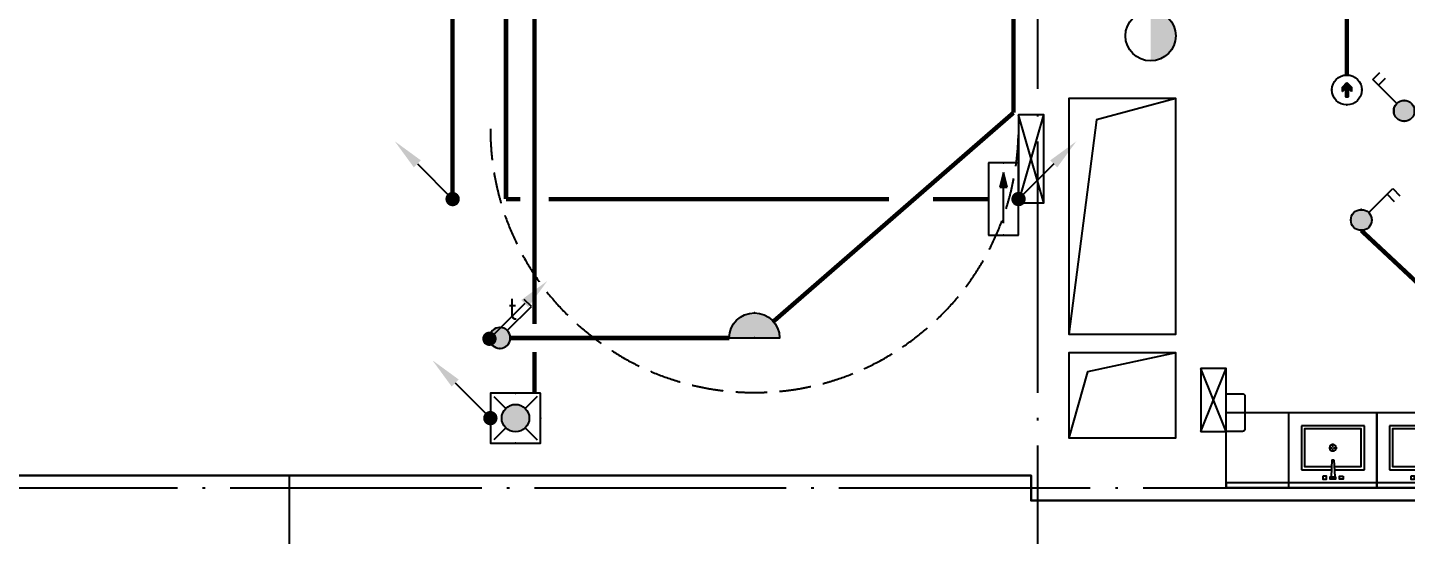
# Model space of a CAD drawing. Extents: x -288892 to 250096, y -100054 to 404668.
# Drawn here: x 24370 to 35335, y 7322 to 11366 of the extents above; entities that cross this region are included whole.
import ezdxf
from ezdxf.enums import TextEntityAlignment as Align
from ezdxf.xclip import XClip

# ---------------------------------------------------------------- set-up
doc = ezdxf.new("R2010")
doc.units = 0
doc.header["$LTSCALE"] = 1000
doc.header["$MEASUREMENT"] = 0
for name, pattern in [('104-14# 核心筒$0$DASH', [0.35, 0.25, -0.1]), ('104-14# 核心筒$0$DOTE', [2.4200000000000004, 2, -0.2, 0.02, -0.2]), ('DASH', [0.35, 0.25, -0.1])]:
    doc.linetypes.add(name, pattern=pattern)
doc.layers.get('0').update_dxf_attribs({"linetype": 'CONTINUOUS'})
doc.layers.add('104-14# 核心筒$0$04-不打印_辅助线', color=165, linetype='CONTINUOUS', plot=False)
for name, color, linetype in [('104-14# 核心筒$0$A-I_卫-洁具', 241, 'CONTINUOUS'), ('104-14# 核心筒$0$A-TECH_结构', 21, 'CONTINUOUS'), ('104-14# 核心筒$0$A_AXIS-轴线', 36, '104-14# 核心筒$0$DOTE'), ('EQUIP-照明', 3, 'CONTINUOUS'), ('LWIRE', 4, 'CONTINUOUS'), ('TEL_TEXT', 3, 'CONTINUOUS'), ('WIRE-应急', 2, 'DASH'), ('WIRE-照明', 1, 'CONTINUOUS'), ('X-104 14#平面$0$05-填充_天正', 26, 'CONTINUOUS'), ('X-104 14#平面$0$A-TECH_暖通', 6, 'CONTINUOUS')]:
    doc.layers.add(name, color=color, linetype=linetype)
doc.layers.add('X-104 14#平面$0$000套内', color=226, linetype='CONTINUOUS', lineweight=30)
doc.styles.add('_TEL_DIM', font='SIMPLEX', dxfattribs={"width": 0.8, "height": 3.5, "bigfont": 'HZTXT'})
doc.styles.get("Standard").update_dxf_attribs({"font": 'gbenor.shx', "bigfont": 'gbcbig.shx'})

# ---------------------------------------------------------------- blocks, each defined once
blk = doc.blocks.new('104-14# 核心筒$0$jhat')
for p, q in [((-395, -250.0000000000582), (-395, 249.9999999999418)), ((-395, 249.9999999999418), (-44.99999999994179, 249.9999999999418)), ((-44.99999999994179, 249.9999999999418), (-44.99999999994179, 11.73657725605881)), ((-219.9999999999418, 32.25599999987753), (-219.9999999999418, 5.03999999986263)), ((-124.8214514199644, 8.000000000058208), (11.68149024352897, 14.3899337601033)), ((-124.8214514199644, 7.999999999941792), (-124.8214514199644, -8.000000000058208)), ((11.68149024352897, 14.3899337601033), (11.68149024352897, -14.3899337601033)), ((-225.0399999999208, -1.164153218269348e-10), (-253.7679999999236, -1.164153218269348e-10)), ((-219.9999999999418, -5.040000000095461), (-219.9999999999418, -32.76000000012573)), ((-186.7359999999171, -1.164153218269348e-10), (-214.9599999999045, -1.164153218269348e-10)), ((-124.8214514199644, -8.000000000058208), (11.68149024352897, -14.3899337601033)), ((-44.99999999994179, -12.38077738613356), (-44.99999999994179, -250.0000000000582)), ((-44.99999999994179, -250.0000000000582), (-395, -250.0000000000582))]:
    blk.add_line(p, q)
at = {"color": 8}
blk.add_lwpolyline([(-69.99999999994179, -11.06304409715813), (-69.99999999994179, -225.0000000000582), (-370, -225.0000000000582), (-370, 224.9999999999418), (-69.99999999994179, 224.9999999999418), (-69.99999999994179, 10.56628493819153)], dxfattribs=at)
at = {"ltscale": 1000, "const_width": 0.8399999999999999}
blk.add_lwpolyline([(-219.5799999999581, 0.1399999998975545, 0.9999999999999999), (-220.4199999999255, 0.1399999998975545, 0.9999999999999999)], format="xyb", close=True, dxfattribs=at)
for points in [[(7.191454842337407, 81.35012003820157), (30, 81.35012003820157), (30, 51.35012003820157), (7.191454842337407, 51.35012003820157)], [(11.68149024352897, -21.35012003820157), (30, -21.35012003820157), (30, 21.35012003820157), (11.68149024352897, 21.35012003820157)], [(7.191454842337407, -81.35012003820157), (30, -81.35012003820157), (30, -51.35012003820157), (7.191454842337407, -51.35012003820157)]]:
    blk.add_lwpolyline(points, close=True)
blk.add_circle((-219.9999999999418, -1.164153218269348e-10), 25.2)
at = {"layer": '104-14# 核心筒$0$04-不打印_辅助线'}
blk.add_lwpolyline([(100.0000000001164, -350), (100.0000000000582, 350), (-499.9999999999418, 350), (-499.9999999998836, -350)], close=True, dxfattribs=at)
blk = doc.blocks.new('104-14# 核心筒')
at = {"layer": '104-14# 核心筒$0$04-不打印_辅助线', "linetype": '104-14# 核心筒$0$DASH'}
blk.add_arc((30150.00000000249, 10560.00000000006), 2099.999999998527, 180, 0, dxfattribs=at)
at = {"layer": '104-14# 核心筒$0$A-I_卫-洁具', "ltscale": 0.1}
blk.add_lwpolyline([(33899.99999999986, 8149.999999994814), (33899.99999999986, 8449.999999994814), (34029.99999999986, 8449.999999994814, -0.414213562373095), (34049.99999999986, 8429.999999994814), (34049.99999999986, 8169.999999994814, -0.414213562373095), (34029.99999999986, 8149.999999994814)], format="xyb", close=True, dxfattribs=at)
for points in [[(37399.99999999948, 7699.99999999674), (33900.00000000177, 7699.999999994813), (33900.00000000177, 8299.999999994812), (37399.99999999948, 8299.99999999674)], [(33900.00000000334, 7699.999999997672), (37400.00000000087, 7699.999999997322), (37400.00000000087, 7739.999999997322), (33900.00000000334, 7739.999999997672)]]:
    blk.add_lwpolyline(points, close=True, dxfattribs=at)
at = {"layer": '104-14# 核心筒$0$A-TECH_结构'}
for points in [[(33499.99999998679, 10799.99999999908), (32649.99999999206, 10800.00000000109), (32649.99999999201, 8925.000000002387), (33499.99999998674, 8925.000000001499), (33499.99999998679, 10800.00000000026), (32870.95831192011, 10632.08693379395), (32649.99999999201, 8925.000000002387)], [(33499.99999998674, 8775.000000001559), (32649.99999999553, 8775.00000000035), (32649.99999999553, 8100.000000000349), (33499.99999998674, 8100.00000000133), (33499.99999998674, 8775.000000001559), (32798.04825340072, 8625.110593961435), (32649.99999999553, 8100.000000000349)]]:
    blk.add_lwpolyline(points, dxfattribs=at)
at = {"layer": '104-14# 核心筒$0$A_AXIS-轴线'}
for p, q in [((32400.00000000001, 54018.37846733601), (32400.00000000001, -8545.12396972545)), ((-24838.9698462474, 7700), (120259.921909796, 7700))]:
    blk.add_line(p, q, dxfattribs=at)
at = {"layer": '104-14# 核心筒$0$A-I_卫-洁具', "ltscale": 0.1, "xscale": -1, "rotation": 90}
for p in [(34750.00000000003, 7799.999999996566), (35450.00000000003, 7799.99999999674)]:
    blk.add_blockref('104-14# 核心筒$0$jhat', p, dxfattribs=at)
blk = doc.blocks.new('*U1799')
blk.add_lwpolyline([(200.0000000000146, 0), (200.0000000000146, 500.0000000021573), (0, 500.0000000021573), (0, 0), (200.0000000000146, 0), (0, 500.0000000021573), (0, 0), (200.0000000000146, 500.0000000021573)])
blk = doc.blocks.new('*U1840')
blk.add_lwpolyline([(199.9999999997236, 0), (199.9999999997236, 699.9999999987522), (0, 699.9999999987522), (0, 0), (199.9999999997236, 0), (0, 699.9999999987522), (0, 0), (199.9999999997236, 699.9999999987522)])
blk = doc.blocks.new('X-104 14#平面$0$sdfjladfiididid')
at = {"layer": 'X-104 14#平面$0$A-TECH_暖通'}
for name, p in [('*U1840', (32249.99999999716, 9969.999999971042)), ('*U1799', (33700.00000000093, 8150.000000000262, 3000))]:
    blk.add_blockref(name, p, dxfattribs=at)
blk = doc.blocks.new('X-104 14#平面')
at = {"layer": 'X-104 14#平面$0$000套内'}
blk.add_lwpolyline([(23400.00000000001, 26450.00000000002), (50400.00000000001, 26450.00000000002), (50400.00000000001, -2049.999999999978), (23449.99999999199, -2049.999999999977), (23450.00000000803, 7799.999999999234), (32350.00000000158, 7800.000000001231), (32350.00000000159, 7599.999999993254), (41500.00000001615, 7599.999999990974), (41500.00000000009, 16600.00020154226), (38350.00029705991, 16600.00010077111), (38350.0002970601, 19249.9998992286), (30600.00000000007, 19249.99999999982), (30600.00000000007, 26300.00000000002)], dxfattribs=at)
at = {"layer": 'X-104 14#平面$0$05-填充_天正'}
blk.add_lwpolyline([(41400.00000000001, -2049.999999999978), (41400.00000000001, 7599.999999990999), (32350.00000000282, 7599.999999993254), (32350.00000000158, 7800.000000001231), (26449.99999999919, 7799.999999999907), (26450.00000000331, 6399.999999999681), (23450.00000000536, 6399.99999999974), (23449.99999999199, -2049.999999999977), (30600.00000006576, -2049.999999954483), (30600.00000005462, -249.9999999999927), (32399.99999999997, -249.9999999999927), (32400.00000000001, -2049.999999999978)], close=True, dxfattribs=at)
ref = blk.add_blockref('104-14# 核心筒', (0, 0))
XClip(ref).set_block_clipping_path([(-38664.36238214614, -25499.99999999997), (139216.5485069363, 330900)])
blk.add_blockref('X-104 14#平面$0$sdfjladfiididid', (0, 0))
blk = doc.blocks.new('$TelecSys$00000079')
for p, q in [((0.7000000000007276, 0.7000000000007276), (0, 0)), ((0.1041666666678793, 0.1041666666660603), (0.1041666666678793, 0.1041666666660603)), ((-0.1041666666678793, -0.1041666666660603), (-0.1041666666678793, -0.1041666666660603))]:
    blk.add_line(p, q)
at = {"const_width": 0.1425}
blk.add_lwpolyline([(-0.07125000000087311, 0, 1), (0.07125000000087311, 0, 1)], format="xyb", close=True, dxfattribs=at)
blk.add_solid([(0.6300000000010186, 0.7700000000004366), (0.7700000000004366, 0.6299999999991996), (1.150000000001455, 1.149999999999636)])
at = {"width": 0.8, "flags": 9}
blk.add_attdef('A', (0, 0), '', height=2e-05, dxfattribs=at)
blk = doc.blocks.new('$equip$00002540')
blk.add_hatch(color=256).paths.add_polyline_path([(0.2400000000016007, 0.3720000000030268), (0.2400000000016007, 0.2280000000064319), (0.5280000000020664, 0.3000000000029104)])
for p, q in [((-0.7199999999975262, 0.6000000000058208), (-0.7199999999975262, 0)), ((0.7199999999975262, 0.6000000000058208), (-0.7199999999975262, 0.6000000000058208)), ((0.7199999999975262, 0), (0.7199999999975262, 0.6000000000058208)), ((0.2400000000016007, 0.3720000000030268), (0.2400000000016007, 0.2280000000064319)), ((0.5280000000020664, 0.3000000000029104), (0.2400000000016007, 0.3720000000030268)), ((0.2400000000016007, 0.2280000000064319), (0.5280000000020664, 0.3000000000029104)), ((-0.7199999999975262, 0), (0.7199999999975262, 0))]:
    blk.add_line(p, q)
at = {"color": 7}
blk.add_line((-0.4800000000032014, 0.3000000000029104), (0.4800000000032014, 0.3000000000029104), dxfattribs=at)
at = {"const_width": 0.02}
blk.add_lwpolyline([(-0.7199999999975262, 0.6000000000058208), (-0.7199999999975262, 0), (0.7199999999975262, 0), (0.7199999999975262, 0.6000000000058208), (-0.7199999999975262, 0.6000000000058208), (-0.7199999999975262, 0)], dxfattribs=at)
for p in [(0, 0.6000000000058208), (-0.7199999999975262, 0.3000000000029104), (0.7199999999975262, 0.3000000000029104), (0, 0)]:
    blk.add_point(p)
at = {"color": 7, "style": '_TEL_DIM', "flags": 1}
blk.add_attdef('A', text='', height=2e-05, dxfattribs=at).set_placement((0, 0), align=Align.MIDDLE_CENTER)
blk = doc.blocks.new('$equip$00001822')
for p, q in [((0.1473139127483591, 0.3556472460822988), (0.625, 0.8333333333339397)), ((0.625, 0.8333333333339397), (0.7664213562384248, 0.6919119770955149))]:
    blk.add_line(p, q)
blk.add_circle((0, 0.2083333333339397), 0.2083333333334168)
for p in [(0, 0.4166666666660603), (-0.2083333333357587, 0.2083333333339397), (-0.01544940226449398, 0.0005736313996749232), (0.2083333333357587, 0.2083333333339397)]:
    blk.add_point(p)
for points in [[(-0.1804219591213041, 0.312500000001819), (0.1804219591213041, 0.312500000001819), (-0.2083333333284827, 0.2083333333339397), (0.2083333333284827, 0.2083333333339397)], [(-0.1041666666715173, 0.3887552924552438), (0.1041666666715173, 0.3887552924552438), (-0.1804219591213041, 0.312500000001819), (0.1804219591213041, 0.312500000001819)], [(0, 0.4166666666660603), (0, 0.4166666666660603), (-0.1041666666715173, 0.3887552924552438), (0.1041666666715173, 0.3887552924552438)], [(-0.1804219591213041, 0.1041666666660603), (0.1804219591213041, 0.1041666666660603), (-0.2083333333284827, 0.2083333333339397), (0.2083333333284827, 0.2083333333339397)], [(-0.1041666666715173, 0.02791137421263556), (0.1041666666715173, 0.02791137421263556), (-0.1804219591213041, 0.1041666666660603), (0.1804219591213041, 0.1041666666660603)], [(0, 1.818989403545856e-12), (0, 1.818989403545856e-12), (-0.1041666666715173, 0.02791137421263556), (0.1041666666715173, 0.02791137421263556)]]:
    blk.add_solid(points)
at = {"color": 7, "style": '_TEL_DIM'}
blk.add_attdef('$TEXT$', text='', height=0.4, dxfattribs=at).set_placement((0.5805799275694881, 0.4645799965601327), align=Align.MIDDLE_CENTER)
at = {"color": 7, "style": '_TEL_DIM', "flags": 1}
blk.add_attdef('A', text='', height=2e-05, dxfattribs=at).set_placement((0, 0), align=Align.MIDDLE_CENTER)
blk = doc.blocks.new('$equip$00001168')
blk.add_line((-0.5, 0), (0.5, 0))
blk.add_arc((0, 0), 0.5, 180, 0)
for p in [(-0.5, 0), (0, 0), (0.5, 0), (0, -0.5)]:
    blk.add_point(p)
for points in [[(0.4330127018911298, -0.25), (-0.4330127018911298, -0.25), (0.5, 0), (-0.5, 0)], [(0.25, -0.4330127018911298), (-0.25, -0.4330127018911298), (0.4330127018911298, -0.25), (-0.4330127018911298, -0.25)], [(0, -0.5), (0, -0.5), (0.25, -0.4330127018911298), (-0.25, -0.4330127018911298)]]:
    blk.add_solid(points)
at = {"flags": 9}
blk.add_attdef('A', (0, 0), '', height=2e-05, dxfattribs=at)
blk = doc.blocks.new('$equip$00002604')
blk.add_hatch(color=256).paths.add_polyline_path([(0.2745181131831487, 0.5000125000005937, 1), (-0.2744993631858961, 0.5000125000005937, 1)])
for p, q in [((-0.4285620535811177, 0.9285839285730617), (-0.1940976152691292, 0.6941194902610732)), ((0.1941163652627438, 0.6941194902683492), (0.4285808035638183, 0.9285839285730617)), ((-0.4285620535811177, 0.07144107142812572), (-0.1940976152691292, 0.3059055097401142)), ((0.1941163652627438, 0.3059055097328383), (0.4285808035638183, 0.07144107142812572))]:
    blk.add_line(p, q)
at = {"const_width": 0.02}
blk.add_lwpolyline([(-0.4999906250013737, 1.000012500000594), (-0.4999906250013737, 1.250000059371814e-05), (0.5000093749986263, 1.250000059371814e-05), (0.5000093749986263, 1.000012500000594), (-0.4999906250013737, 1.000012500000594), (-0.4999906250013737, 1.250000059371814e-05)], dxfattribs=at)
blk.add_lwpolyline([(-0.4999906250013737, 1.000012500000594), (-0.4999906250013737, 1.250000059371814e-05), (0.5000093749986263, 1.250000059371814e-05), (0.5000093749986263, 1.000012500000594)], close=True)
blk.add_circle((9.374998626299202e-06, 0.5000125000005937), 0.2745087381843628)
for p in [(9.374998626299202e-06, 1.000012500000594), (-0.4999906250013737, 0.5000125000005937), (0.5000093749986263, 0.5000125000005937), (0, 0)]:
    blk.add_point(p)
at = {"color": 7, "style": '_TEL_DIM', "flags": 1}
blk.add_attdef('A', text='', height=2.5e-05, dxfattribs=at).set_placement((0, 0), align=Align.MIDDLE_CENTER)
blk = doc.blocks.new('$equip$00001151')
blk.add_circle((0, 0.5), 0.5)
for points in [[(0.4330127085668209, 0.2500000115614966), (-0.4330126952190767, 0.2499999884385034), (0.5, 0.5000000133477442), (-0.5, 0.4999999866522558)], [(0.2500000115578587, 0.0669873047809233), (-0.2499999884421413, 0.06698729143317905), (0.4330127085668209, 0.2500000115614966), (-0.4330126952190767, 0.2499999884385034)], [(1.334774424321949e-08, 0), (1.334774424321949e-08, 0), (0.2500000115578587, 0.0669873047809233), (-0.2499999884421413, 0.06698729143317905)]]:
    blk.add_solid(points)
at = {"flags": 9}
blk.add_attdef('A', (0, 0), '', height=2e-05, dxfattribs=at)
blk = doc.blocks.new('$equip$00001963')
for p, q in [((0.1473139127447212, 0.3556472460822988), (0.624999999996362, 0.8333333333339397)), ((0.624999999996362, 0.8333333333339397), (0.7664213562347868, 0.6919119770955149)), ((0.5118629150056222, 0.7201962483431998), (0.653284271244047, 0.578774892108413))]:
    blk.add_line(p, q)
blk.add_circle((-3.637978807091713e-12, 0.2083333333339397), 0.2083333333334168)
for p in [(0, 0.4166666666660603), (-0.2083333333393966, 0.2083333333375776), (0, 0), (0.2083333333284827, 0.2083333333375776)]:
    blk.add_point(p)
for points in [[(-0.1804219591249421, 0.312500000001819), (0.1804219591176661, 0.312500000001819), (-0.2083333333357587, 0.2083333333339397), (0.2083333333284827, 0.2083333333339397)], [(-0.1041666666715173, 0.3887552924552438), (0.1041666666642413, 0.3887552924552438), (-0.1804219591249421, 0.312500000001819), (0.1804219591176661, 0.312500000001819)], [(-3.637978807091713e-12, 0.4166666666660603), (-3.637978807091713e-12, 0.4166666666660603), (-0.1041666666715173, 0.3887552924552438), (0.1041666666642413, 0.3887552924552438)], [(-0.1804219591249421, 0.1041666666660603), (0.1804219591176661, 0.1041666666660603), (-0.2083333333357587, 0.2083333333339397), (0.2083333333284827, 0.2083333333339397)], [(-0.1041666666715173, 0.02791137421263556), (0.1041666666642413, 0.02791137421263556), (-0.1804219591249421, 0.1041666666660603), (0.1804219591176661, 0.1041666666660603)], [(-3.637978807091713e-12, 1.818989403545856e-12), (-3.637978807091713e-12, 1.818989403545856e-12), (-0.1041666666715173, 0.02791137421263556), (0.1041666666642413, 0.02791137421263556)]]:
    blk.add_solid(points)
at = {"layer": 'TEL_TEXT', "style": '_TEL_DIM', "flags": 1}
blk.add_attdef('A', text='', height=2e-05, dxfattribs=at).set_placement((0, 0), align=Align.MIDDLE_CENTER)
blk = doc.blocks.new('$equip_U$00000283(晏大钊)')
at = {"color": 3, "linetype": 'ByBlock', "ltscale": 5}
for p, q in [((-0.2723380496354366, 0.05358963180333376), (-0.2723380496354366, -0.06141036819644796)), ((0.07266195036572753, 0.05358963180333376), (-0.2723380496354366, 0.05358963180333376)), ((0.07266195036572753, 0.05358963180333376), (-0.05505848884422448, 0.1685896318031155)), ((-0.05505848884422448, 0.1685896318031155), (0.1110812915576389, 0.1685896318031155)), ((0.0676619503647089, 0.05358963180333376), (0.07266195036572753, 0.05358963180333376)), ((0.1110812915576389, 0.1685896318031155), (0.302661950365291, -0.003910368195647607)), ((-0.2723380496354366, -0.06141036819644796), (0.07266195036572753, -0.06141036819644796)), ((-0.05505848884422448, -0.1764103681962297), (0.07266195036572753, -0.06141036819644796)), ((0.1110812915576389, -0.1764103681962297), (-0.05505848884422448, -0.1764103681962297)), ((0.0676619503647089, -0.06141036819644796), (0.07266195036572753, -0.06141036819644796)), ((0.302661950365291, -0.003910368195647607), (0.1110812915576389, -0.1764103681962297))]:
    blk.add_line(p, q, dxfattribs=at)
at = {"color": 3}
for p, q in [((-0.2712985488033155, 0.05358963180333376), (-0.2723380496354366, 0.05255013097303163)), ((-0.2600732286518905, 0.05358963180333376), (-0.2723380496354366, 0.04132481082160666)), ((-0.2488479085004656, 0.05358963180333376), (-0.2723380496354366, 0.03009949067018169)), ((-0.2376225883490406, 0.05358963180333376), (-0.2723380496354366, 0.01887417051875673)), ((-0.2263972681976156, 0.05358963180333376), (-0.2723380496354366, 0.007648850367331761)), ((-0.2151719480461907, 0.05358963180333376), (-0.2723380496354366, -0.003576469784093206)), ((-0.2039466278947657, 0.05358963180333376), (-0.2723380496354366, -0.01480178993551817)), ((-0.1927213077433407, 0.05358963180333376), (-0.2723380496354366, -0.02602711008694314)), ((-0.1814959875919158, 0.05358963180333376), (-0.2723380496354366, -0.03725243023836811)), ((-0.1702706674404908, 0.05358963180333376), (-0.2723380496354366, -0.04847775038979307)), ((-0.1590453472890658, 0.05358963180333376), (-0.2723380496354366, -0.05970307054121804)), ((-0.2712985488033155, 0.05358963180333376), (-0.2723380496354366, 0.05255013097303163)), ((-0.2600732286518905, 0.05358963180333376), (-0.2723380496354366, 0.04132481082160666)), ((-0.2488479085004656, 0.05358963180333376), (-0.2723380496354366, 0.03009949067018169)), ((-0.2376225883490406, 0.05358963180333376), (-0.2723380496354366, 0.01887417051875673)), ((-0.2263972681976156, 0.05358963180333376), (-0.2723380496354366, 0.007648850367331761)), ((-0.2151719480461907, 0.05358963180333376), (-0.2723380496354366, -0.003576469784093206)), ((-0.2039466278947657, 0.05358963180333376), (-0.2723380496354366, -0.01480178993551817)), ((-0.1927213077433407, 0.05358963180333376), (-0.2723380496354366, -0.02602711008694314)), ((-0.1814959875919158, 0.05358963180333376), (-0.2723380496354366, -0.03725243023836811)), ((-0.1702706674404908, 0.05358963180333376), (-0.2723380496354366, -0.04847775038979307)), ((-0.1590453472890658, 0.05358963180333376), (-0.2723380496354366, -0.05970307054121804)), ((-0.07241776010050671, 0.05358963180333376), (-0.2719840393219783, 0.05358963180333376)), ((-0.1478200271376409, 0.05358963180333376), (-0.2628200271392416, -0.06141036819644796)), ((-0.1478200271376409, 0.05358963180333376), (-0.2628200271392416, -0.06141036819644796)), ((-0.1365947069862159, 0.05358963180333376), (-0.2515947069878166, -0.06141036819644796)), ((-0.1365947069862159, 0.05358963180333376), (-0.2515947069878166, -0.06141036819644796)), ((-0.1253693868347909, 0.05358963180333376), (-0.2403693868363916, -0.06141036819644796)), ((-0.1253693868347909, 0.05358963180333376), (-0.2403693868363916, -0.06141036819644796)), ((-0.114144066683366, 0.05358963180333376), (-0.2291440666849667, -0.06141036819644796)), ((-0.114144066683366, 0.05358963180333376), (-0.2291440666849667, -0.06141036819644796)), ((-0.102918746531941, 0.05358963180333376), (-0.2179187465335417, -0.06141036819644796)), ((-0.102918746531941, 0.05358963180333376), (-0.2179187465335417, -0.06141036819644796)), ((-0.09169342638051603, 0.05358963180333376), (-0.2066934263821167, -0.06141036819644796)), ((-0.09169342638051603, 0.05358963180333376), (-0.2066934263821167, -0.06141036819644796)), ((-0.08046810622909106, 0.05358963180333376), (-0.1954681062306918, -0.06141036819644796)), ((-0.08046810622909106, 0.05358963180333376), (-0.1954681062306918, -0.06141036819644796)), ((-0.0692427860776661, 0.05358963180333376), (-0.1842427860792668, -0.06141036819644796)), ((-0.0692427860776661, 0.05358963180333376), (-0.1842427860792668, -0.06141036819644796)), ((-0.05801746592624113, 0.05358963180333376), (-0.1730174659278418, -0.06141036819644796)), ((-0.05801746592624113, 0.05358963180333376), (-0.1730174659278418, -0.06141036819644796)), ((-0.04679214577481616, 0.05358963180333376), (-0.1617921457764169, -0.06141036819644796)), ((-0.04679214577481616, 0.05358963180333376), (-0.1617921457764169, -0.06141036819644796)), ((-0.03556682562702917, 0.05358963180333376), (-0.1505668256249919, -0.06141036819644796)), ((-0.03556682562702917, 0.05358963180333376), (-0.1505668256249919, -0.06141036819644796)), ((-0.02434150547560421, 0.05358963180333376), (-0.1393415054735669, -0.06141036819644796)), ((-0.02434150547560421, 0.05358963180333376), (-0.1393415054735669, -0.06141036819644796)), ((-0.01311618532417924, 0.05358963180333376), (-0.128116185322142, -0.06141036819644796)), ((-0.01311618532417924, 0.05358963180333376), (-0.128116185322142, -0.06141036819644796)), ((-0.001890865172754275, 0.05358963180333376), (-0.116890865170717, -0.06141036819644796)), ((-0.001890865172754275, 0.05358963180333376), (-0.116890865170717, -0.06141036819644796)), ((0.009334454978670692, 0.05358963180333376), (-0.105665545019292, -0.06141036819644796)), ((0.009334454978670692, 0.05358963180333376), (-0.105665545019292, -0.06141036819644796)), ((0.02055977513009566, 0.05358963180333376), (-0.09444022486786707, -0.06141036819644796)), ((0.02055977513009566, 0.05358963180333376), (-0.09444022486786707, -0.06141036819644796)), ((0.03178509528152063, 0.05358963180333376), (-0.0832149047164421, -0.06141036819644796)), ((0.03178509528152063, 0.05358963180333376), (-0.0832149047164421, -0.06141036819644796)), ((0.04301041543294559, 0.05358963180333376), (-0.07198958456501714, -0.06141036819644796)), ((0.04301041543294559, 0.05358963180333376), (-0.07198958456501714, -0.06141036819644796)), ((0.05423573558437056, 0.05358963180333376), (-0.06076426441359217, -0.06141036819644796)), ((0.05423573558437056, 0.05358963180333376), (-0.06076426441359217, -0.06141036819644796)), ((0.06546105573579553, 0.05358963180333376), (-0.04953894426216721, -0.06141036819644796)), ((0.06546105573579553, 0.05358963180333376), (-0.04953894426216721, -0.06141036819644796)), ((-0.0440453472911031, 0.1685896318031155), (-0.04926333092225832, 0.1633716481719603)), ((-0.0440453472911031, 0.1685896318031155), (-0.04926333092225832, 0.1633716481719603)), ((-0.03282002713967813, 0.1685896318031155), (-0.04335652379450039, 0.1580531351464742)), ((-0.03282002713967813, 0.1685896318031155), (-0.04335652379450039, 0.1580531351464742)), ((0.2125640717167698, 0.07721412612045242), (-0.04106042259809328, -0.1764103681962297)), ((0.1651322414836613, 0.02978229588552495), (-0.04106042259809328, -0.1764103681962297)), ((0.1534960004573804, 0.1303992563734937), (-0.03831362411074224, -0.06141036819644796)), ((0.1534960004573804, 0.1303992563734937), (-0.03831362411074224, -0.06141036819644796)), ((-0.02159470698825317, 0.1685896318031155), (-0.03744971667038044, 0.1527346221209882)), ((-0.02159470698825317, 0.1685896318031155), (-0.03744971667038044, 0.1527346221209882)), ((-0.0103693868368282, 0.1685896318031155), (-0.03154290954262251, 0.1474161090973212)), ((-0.0103693868368282, 0.1685896318031155), (-0.03154290954262251, 0.1474161090973212)), ((0.2184708788445278, 0.07189561309496639), (-0.02983510244666832, -0.1764103681962297)), ((0.1653175850624393, 0.01874231931105896), (-0.02983510244666832, -0.1764103681962297)), ((0.1594028075851384, 0.1250807433480077), (-0.02708830395931727, -0.06141036819644796)), ((0.1594028075851384, 0.1250807433480077), (-0.02708830395931727, -0.06141036819644796)), ((0.0008559333145967685, 0.1685896318031155), (-0.02563610241486458, 0.1420975960718351)), ((0.0008559333145967685, 0.1685896318031155), (-0.02563610241486458, 0.1420975960718351)), ((0.01208125346602174, 0.1685896318031155), (-0.01972929529074463, 0.1367790830463491)), ((0.01208125346602174, 0.1685896318031155), (-0.01972929529074463, 0.1367790830463491)), ((0.2243776859722857, 0.06657710006948037), (-0.01860978229524335, -0.1764103681962297)), ((0.1655029286375793, 0.007702342738411971), (-0.01860978229524335, -0.1764103681962297)), ((0.1653096147092583, 0.1197622303225216), (-0.01586298380789231, -0.06141036819644796)), ((0.1653096147092583, 0.1197622303225216), (-0.01586298380789231, -0.06141036819644796)), ((0.0233065736174467, 0.1685896318031155), (-0.0138224881629867, 0.1314605700208631)), ((0.0233065736174467, 0.1685896318031155), (-0.0138224881629867, 0.1314605700208631)), ((0.03453189376887167, 0.1685896318031155), (-0.007915681038866751, 0.1261420569953771)), ((0.03453189376887167, 0.1685896318031155), (-0.007915681038866751, 0.1261420569953771)), ((0.2302844930964056, 0.06125858704399434), (-0.007384462143818382, -0.1764103681962297)), ((0.1712164218370162, 0.1144437172970356), (-0.004637663656467339, -0.06141036819644796)), ((0.1712164218370162, 0.1144437172970356), (-0.004637663656467339, -0.06141036819644796)), ((0.04575721392029664, 0.1685896318031155), (-0.002008873911108822, 0.12082354397171)), ((0.04575721392029664, 0.1685896318031155), (-0.002008873911108822, 0.12082354397171)), ((0.2361913002241636, 0.0559400740203273), (0.003840858007606585, -0.1764103681962297)), ((0.0569825340717216, 0.1685896318031155), (0.003897933213011129, 0.115505030946224)), ((0.0569825340717216, 0.1685896318031155), (0.003897933213011129, 0.115505030946224)), ((0.1771232289611362, 0.1091252042715496), (0.006587656494957628, -0.06141036819644796)), ((0.1771232289611362, 0.1091252042715496), (0.006587656494957628, -0.06141036819644796)), ((0.06820785422314657, 0.1685896318031155), (0.009804740340769058, 0.110186517920738)), ((0.06820785422314657, 0.1685896318031155), (0.009804740340769058, 0.110186517920738)), ((0.2420981073482835, 0.05062156099484127), (0.01506617815903155, -0.1764103681962297)), ((0.07943317437457154, 0.1685896318031155), (0.01571154746852699, 0.1048680048952519)), ((0.07943317437457154, 0.1685896318031155), (0.01571154746852699, 0.1048680048952519)), ((0.1830300360888941, 0.1038066912460636), (0.01781297664638259, -0.06141036819644796)), ((0.1830300360888941, 0.1038066912460636), (0.01781297664638259, -0.06141036819644796)), ((0.0906584945259965, 0.1685896318031155), (0.02161835459264694, 0.09954949186976592)), ((0.0906584945259965, 0.1685896318031155), (0.02161835459264694, 0.09954949186976592)), ((0.2480049144760414, 0.04530304796935525), (0.02629149831045652, -0.1764103681962297)), ((0.1018838146774215, 0.1685896318031155), (0.02752516172040487, 0.09423097884609888)), ((0.1018838146774215, 0.1685896318031155), (0.02752516172040487, 0.09423097884609888)), ((0.1889368432130141, 0.09848817822239653), (0.02903829679780756, -0.06141036819644796)), ((0.1889368432130141, 0.09848817822239653), (0.02903829679780756, -0.06141036819644796)), ((0.1121483505739889, 0.1676288475500769), (0.03343196884452482, 0.08891246582061285)), ((0.1121483505739889, 0.1676288475500769), (0.03343196884452482, 0.08891246582061285)), ((0.2539117216001614, 0.03998453494386922), (0.03751681846188148, -0.1764103681962297)), ((0.1180551577017468, 0.1623103345245909), (0.03933877597228275, 0.08359395279512682)), ((0.1180551577017468, 0.1623103345245909), (0.03933877597228275, 0.08359395279512682)), ((0.194843650340772, 0.0931696651969105), (0.04026361694923253, -0.06141036819644796)), ((0.194843650340772, 0.0931696651969105), (0.04026361694923253, -0.06141036819644796)), ((0.1239619648258667, 0.1569918214991048), (0.0452455830964027, 0.0782754397696408)), ((0.1239619648258667, 0.1569918214991048), (0.0452455830964027, 0.0782754397696408)), ((0.2598185287279193, 0.03466602191838319), (0.04874213861330645, -0.1764103681962297)), ((0.1298687719536247, 0.1516733084736188), (0.05115239022416063, 0.07295692674415477)), ((0.1298687719536247, 0.1516733084736188), (0.05115239022416063, 0.07295692674415477)), ((0.200750457464892, 0.08785115217142447), (0.05148893709701952, -0.06141036819644796)), ((0.200750457464892, 0.08785115217142447), (0.05148893709701952, -0.06141036819644796)), ((0.1357755790777446, 0.1463547954481328), (0.05705919735191856, 0.06763841372048773)), ((0.1357755790777446, 0.1463547954481328), (0.05705919735191856, 0.06763841372048773)), ((0.2657253358520393, 0.02934750889289717), (0.05996745876473142, -0.1764103681962297)), ((0.2066572645926499, 0.08253263914593845), (0.06271425724844448, -0.06141036819644796)), ((0.1649468979048834, 0.04082227245999093), (0.06271425724844448, -0.06141036819644796)), ((0.1416823862055026, 0.1410362824244658), (0.0629660044760385, 0.06231990069500171)), ((0.1416823862055026, 0.1410362824244658), (0.0629660044760385, 0.06231990069500171)), ((0.1475891933332605, 0.1357177693989797), (0.06887281160379644, 0.05700138766951568)), ((0.1475891933332605, 0.1357177693989797), (0.06887281160379644, 0.05700138766951568)), ((0.2716321429797972, 0.02402899586741114), (0.07119277891615639, -0.1764103681962297)), ((0.2775389501039172, 0.0187104828437441), (0.08241809906758135, -0.1764103681962297)), ((0.2834457572316751, 0.01339196981825808), (0.09364341921900632, -0.1764103681962297)), ((0.2834457572316751, 0.01339196981825808), (0.09364341921900632, -0.1764103681962297)), ((0.289352564359433, 0.008073456792772049), (0.1048687393704313, -0.1764103681962297)), ((0.289352564359433, 0.008073456792772049), (0.1048687393704313, -0.1764103681962297)), ((0.295259371483553, 0.002754943767286022), (0.1614123308681883, -0.1310920968480787)), ((0.295259371483553, 0.002754943767286022), (0.1614123308681883, -0.1310920968480787)), ((0.2066572645926499, 0.08253263914593845), (0.166351767587912, 0.04222714213938161)), ((0.2125640717167698, 0.07721412612045242), (0.1777687608228007, 0.04241881522466429)), ((0.2184708788445278, 0.07189561309496639), (0.1891857540613273, 0.04261048831176595)), ((0.2243776859722857, 0.06657710006948037), (0.200602747296216, 0.04280216139704862)), ((0.2302844930964056, 0.06125858704399434), (0.2115788291339413, 0.04255292308153003)), ((0.2361913002241636, 0.0559400740203273), (0.2117641727127193, 0.03151294650888303)), ((0.2420981073482835, 0.05062156099484127), (0.2119495162878593, 0.02047296993441705)), ((0.2480049144760414, 0.04530304796935525), (0.2121348598666373, 0.00943299335995107)), ((0.2539117216001614, 0.03998453494386922), (0.2123202034454152, -0.001606983212695923)), ((0.2598185287279193, 0.03466602191838319), (0.2125055470205552, -0.0126469597871619)), ((0.2657253358520393, 0.02934750889289717), (0.2126908905993332, -0.02368693636162789)), ((0.2716321429797972, 0.02402899586741114), (0.2128762341781112, -0.03472691293427488)), ((0.2775389501039172, 0.0187104828437441), (0.2130615777532512, -0.04576688950874086)), ((-0.0272185421854374, -0.1513431676339678), (-0.05228574274951825, -0.1764103681962297)), ((-0.0272185421854374, -0.1513431676339678), (-0.05228574274951825, -0.1764103681962297)), ((0.1656882722163573, -0.00333763383605401), (-0.007384462143818382, -0.1764103681962297)), ((0.1658736157951353, -0.01437761041051999), (0.003840858007606585, -0.1764103681962297)), ((0.1660589593702753, -0.02541758698316698), (0.01506617815903155, -0.1764103681962297)), ((0.1662443029490532, -0.03645756355763297), (0.02629149831045652, -0.1764103681962297)), ((0.1664296465241932, -0.04749754013209895), (0.03751681846188148, -0.1764103681962297)), ((0.1705990731425118, -0.05455343366520538), (0.04874213861330645, -0.1764103681962297)), ((0.1820160663810384, -0.0543617605799227), (0.05996745876473142, -0.1764103681962297)), ((0.193433059615927, -0.05417008749464003), (0.07119277891615639, -0.1764103681962297)), ((0.2048500528544537, -0.05397841440935736), (0.08241809906758135, -0.1764103681962297)), ((0.3011661786113109, -0.002563569258200005), (0.2741209250380052, -0.02960882282968669)), ((0.3011661786113109, -0.002563569258200005), (0.2741209250380052, -0.02960882282968669))]:
    blk.add_line(p, q, dxfattribs=at)
blk.add_circle((0, 0), 0.595, dxfattribs=at)
for p in [(0, 0.5949999999993452), (-0.5949999999975262, 0), (0.5950000000011642, 0), (0, -0.5949999999993452)]:
    blk.add_point(p)
at = {"color": 7, "style": '_TEL_DIM', "flags": 1}
for tag in ['REMARK', 'A']:
    blk.add_attdef(tag, text='', height=2.5e-05, dxfattribs=at).set_placement((0, 0), align=Align.MIDDLE_CENTER)
blk = doc.blocks.new('$equip_U$00000284(晏大钊)')
for p in [(0, 0.2975000000005821), (-0.2975000000005821, 3.637978807091713e-12), (0.2975000000005821, 3.637978807091713e-12), (0, -0.2974999999969441)]:
    blk.add_point(p)
at = {"xscale": 0.5, "yscale": 0.5, "zscale": 0.5}
blk.add_blockref('$equip_U$00000283(晏大钊)', (0, 3.637978807091713e-12), dxfattribs=at)
at = {"color": 7, "style": '_TEL_DIM', "flags": 1}
for tag in ['REMARK', 'A']:
    blk.add_attdef(tag, text='', height=1.25e-05, dxfattribs=at).set_placement((0, 3.637978807091713e-12), align=Align.MIDDLE_CENTER)
blk = doc.blocks.new('$equip_U$00000302(HT0843)')
for p in [(3.637978807091713e-12, 0.2975000000005821), (-0.2974999999969441, 0), (0.2975000000042201, 0), (3.637978807091713e-12, -0.2975000000005821)]:
    blk.add_point(p)
at = {"rotation": 180}
blk.add_blockref('$equip_U$00000284(晏大钊)', (3.637978807091713e-12, 3.637978807091713e-12), dxfattribs=at)
at = {"color": 7, "style": '_TEL_DIM', "flags": 1}
for tag in ['REMARK', 'A']:
    blk.add_attdef(tag, text='', height=1.25e-05, dxfattribs=at).set_placement((3.637978807091713e-12, 0), align=Align.MIDDLE_CENTER)

msp = doc.modelspace()

# ---------------------------------------------------------------- linework, layer by layer
at = {"layer": 'WIRE-应急', "linetype": 'DASH', "const_width": 35}
for points in [[(34861.28014406841, 10987.67082733981), (34861.28014406841, 13749.67082733935)], [(28401.04657794721, 13590.8644006905), (28401.04657794721, 9006.641549330021)], [(28174.32273386302, 12900.76626355416), (28174.32273386302, 10000.00000000017)], [(27749.99999999961, 10000.00000000017), (27749.99999999961, 12549.41159560694)], [(28288.54657794722, 10000.00000000018), (28174.32273386302, 10000.00000000017)], [(31220.44038979139, 10000.00000000018), (28513.54657794722, 10000.00000000018)], [(32009.99999999924, 10000.00000000017), (31569.4275966442, 10000.00000000018)], [(28401.04657794721, 8781.641549330021), (28401.04657794721, 8455.938091269985)]]:
    msp.add_lwpolyline(points, dxfattribs=at)
at = {"layer": 'WIRE-照明', "linetype": 'Continuous', "const_width": 35}
for points in [[(32210.00000000102, 14328.20883089071), (32210.00000000102, 10687.44151239004)], [(30300.84872236246, 9025.460485367706), (32210.00000000102, 10687.44151239004)], [(34975.86567454133, 9750.000201542556), (35773.98260132915, 9002.894097738332)], [(29950.0000000015, 8894.14154933003), (28209.35806435378, 8894.14154933003)]]:
    msp.add_lwpolyline(points, dxfattribs=at)

# ---------------------------------------------------------------- block references
msp.add_blockref('X-104 14#平面', (0, 0))
at = {"layer": 'EQUIP-照明', "yscale": 400, "zscale": 400}
for name, p, xscale, rotation in [('$equip$00001151', (33499.99999998078, 11299.99999466038), 400, 90), ('$equip_U$00000302(HT0843)', (34861.28014406841, 10868.67082734103), 400, 270), ('$equip$00001963', (35399.99999999992, 10702.30944919173), 400, 90), ('$equip$00002540', (32250.00000000157, 10000.00000000017), 400, 90), ('$equip$00001168', (30150.0000000015, 8894.14154933003), -400, 180), ('$equip$00002604', (28050.00000000157, 8255.941841269436), 400, 270)]:
    msp.add_blockref(name, p, dxfattribs=dict(at, xscale=xscale, rotation=rotation))
at = {"layer": 'EQUIP-照明', "xscale": 400, "yscale": 400, "zscale": 400}
msp.add_blockref('$equip$00001963', (34975.86567454133, 9750.000201542556), dxfattribs=at)
at = {"layer": 'EQUIP-照明'}
ref = msp.add_blockref('$equip$00001822', (28042.69139768736, 8894.14154933003), dxfattribs=dict(at, xscale=-400, yscale=400, zscale=400, rotation=270))
ref.add_attrib('$TEXT$', 't', dxfattribs={"layer": '0', "color": 7, "height": 160, "style": '_TEL_DIM'}).set_placement((28228.52339631141, 9126.373520357825), align=Align.MIDDLE_CENTER)
at = {"layer": 'LWIRE', "yscale": 400, "zscale": 400}
for p, xscale in [((27750.00000000079, 10000.00000000017), -400), ((32250.00000000157, 10000.00000000017), 400), ((28042.92085024723, 8887.961788424233), 400), ((28050.00500000181, 8255.938091269985), -400)]:
    msp.add_blockref('$TelecSys$00000079', p, dxfattribs=dict(at, xscale=xscale))

doc.saveas('drawing.dxf')
